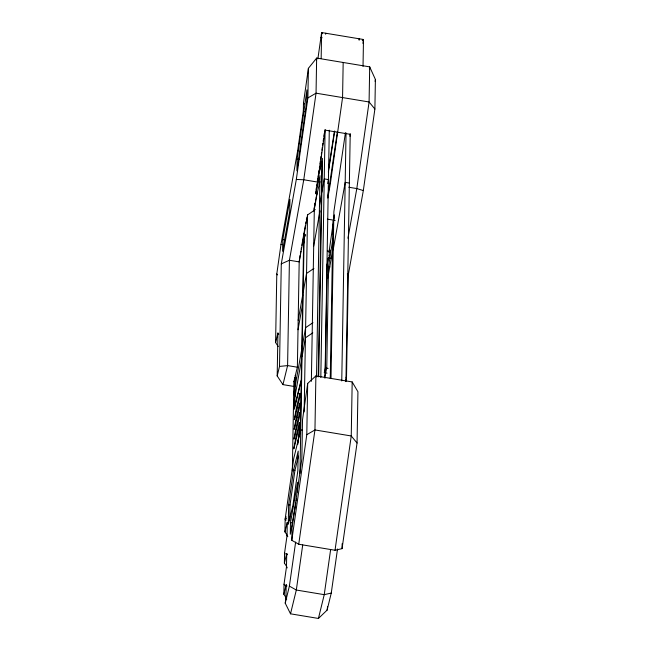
<?xml version="1.0" encoding="UTF-8"?>
<svg xmlns="http://www.w3.org/2000/svg" width="651" height="651" viewBox="0 0 651 651"><rect width="100%" height="100%" fill="white"/><g stroke="black" fill="none" stroke-linecap="round" stroke-linejoin="round"><path stroke-width="0.98" d="M278.286 346.584L275.601 342.548L276.789 273.949L280.98 244.385L297.71 150.479L303.342 110.768L303.48 102.964L308.395 68.331L316.646 58.077L369.695 66.874L375.399 79.446L374.886 109.042L363.323 190.556L348.285 274.974L346.511 377.547L345.583 381.356M293.511 386.368L282.957 384.619L277.188 375.944L277.928 333.035L278.726 334.24M277.188 375.944L279.507 366.432L281.281 263.858L296.319 179.44L307.882 97.927L308.395 68.331M282.778 239.601L282.575 251.302L289.744 211.054L289.947 199.352L282.778 239.601L284.642 239.91M286.098 597.675L283.852 594.298L284.023 584.207L286.481 566.891L286.717 553.578L287.514 554.782M286.757 566.647L284.389 563.091L284.568 553L287.026 535.683L287.254 522.371L288.051 523.575M287.416 535.618L284.926 531.883L285.154 519.034L293.756 458.426L300.721 429.88L302.398 430.165M337.519 548.98L331.261 593.061L327.103 610.125L318.429 618.45L290.517 613.82L285.228 603.176L285.944 598.106L286.171 584.785L286.977 585.99M288.637 504.761L288.295 524.267L292.942 505.241L297.857 470.608L298.199 451.102L293.552 470.128L288.637 504.761L290.029 504.997L289.76 520.597M297.491 492.058L297.653 482.31L290.484 522.558L290.281 534.259L295.88 502.849M297.116 159.104L296.913 170.806L306.743 101.54L306.946 89.838L297.116 159.104L298.98 159.414M292.34 470.925L293.886 381.559M291.803 540.322L292.014 528.067L301.844 458.8L302.52 419.789L307.679 383.423L315.89 375.92L352.183 381.942L357.936 391.756L357.049 443.022L342.06 548.655L335.029 550.258L298.736 544.236L291.803 540.322L306.792 434.689L307.679 383.423M295.285 375.383L294.757 406.2L301.258 379.557L303.74 236.004L304.212 233.318L299.965 473.375M295.277 375.773L297.369 367.213L299.191 261.881L300.144 255.151M300.323 433.476L300.477 424.81L297.67 444.6M305.563 236.126L305.596 234.409M304.147 411.969L307.557 214.928L314.091 210.485L317.2 193.046L315.808 192.818L318.738 174.859M314.091 210.485L313.872 211.046M311.357 381.323L314.343 208.369L315.125 202.868M321.163 58.444L321.61 32.55L363.486 39.499L363.022 66.386M315.89 375.92L314.954 429.945L298.736 544.236M316.508 376.945L319.983 175.689L315.572 193.77M318.233 376.888L321.96 161.448L317.306 180.848M318.673 376.563L322.44 158.372L318.03 176.454M320.813 377.466L325.101 129.484M325.004 378.166L329.284 130.184M324.426 371.745L325.354 367.937L327.111 266.511L328.34 257.853L331.131 258.317M329.178 258.309L329.325 250.065L333.035 223.928M330.252 378.386L332.946 222.137L334.345 216.425M331.009 378.467L333.89 211.608L345.421 132.755M343.175 62.472L342.564 97.585L330.277 184.168L327.803 198.083M341.751 380.941L346.039 132.959M342.06 548.655L342.141 543.715M345.941 381.632L350.222 133.65M352.183 381.942L351.247 435.967L335.029 550.258M316.37 60.071L316.646 58.077L316.044 93.183L303.757 179.766L289.418 260.262L287.596 365.593L282.957 384.619M317.883 58.859L321.61 32.55L322.481 33.73M300.689 251.302L300.42 253.223L300.77 251.262M317.403 181.922L317.778 179.237M318.656 173.036L319.08 170.066M319.364 168.08L319.641 166.095M319.926 164.109L320.349 161.131M320.634 159.153L321.049 156.175M321.334 154.189L321.618 152.204M321.895 150.218L322.318 147.248M322.603 145.263L322.88 143.277M323.165 141.291L323.588 138.313M323.864 136.328L324.288 133.357M319.193 171.693L325.085 130.135L350.214 134.301L349.937 136.279M334.402 131.136L328.438 169.846M334.728 131.233L328.348 172.116M337.389 131.648L327.713 196.83M297.515 444.625L300.493 423.638L301.234 380.729L294.268 409.276L294.822 377.287L296.221 377.515M290.029 504.997L294.944 470.364L298.427 456.091M333.32 221.918L334.313 214.887M359.116 40.102L359.303 38.8L359.124 39.809M362.933 43.389L363.486 39.499L362.257 40.622M285.228 603.176L289.386 586.112L295.644 542.039M369.41 68.876L369.695 66.874L369.084 101.979L356.805 188.57L347.951 238.258M302.715 544.952L296.319 590.034L290.517 613.82M375.114 81.424L375.399 79.446M330.635 549.582L324.239 594.664L318.429 618.45M327.103 610.125L327.583 606.74M325.622 34.251L325.801 33.242M301.12 249.3L301.47 247.339M301.82 245.37L305.319 225.742M305.661 223.773L306.011 221.812M306.361 219.851L306.711 217.89M303.732 236.394L299.191 261.881L289.418 260.262L281.281 263.858M304.212 233.709L307.557 214.928M303.667 240.292L304.139 237.615M303.602 243.808L304.082 241.122M316.093 189.449L316.427 187.553M316.768 185.657L317.102 183.761M314.059 208.922L314.4 207.002M314.742 205.089L315.084 203.169M315.434 201.183L315.792 199.198M298.182 320.398L302.723 294.911M303.195 292.226L306.54 273.444L313.904 268.448M319.462 205.724L321.374 194.991M321.854 192.314L324.247 178.895L328.43 179.586L327.722 183.598M298.02 329.764L302.56 304.269M313.692 246.208L319.991 210.867M293.658 394.75L294.61 389.379M295.09 386.694L301.779 349.131M302.259 346.446L305.604 327.665L312.96 322.676M293.479 404.889L294.439 399.527M294.919 396.841L301.608 359.279M302.088 356.593L305.433 337.812L312.789 332.816M296.457 407.567L294.309 419.635L299.875 397.191L299.94 393.294L296.457 407.567L298.134 407.843M296.286 417.315L294.138 429.391L299.704 406.94L299.769 403.042L296.286 417.315L297.963 417.592M329.08 252.498L329.3 251.237L330.358 251.115M326.802 266.479L328.34 257.853M332.751 233.839L333.597 229.046M332.905 238.502L328.503 266.747L326.753 368.173L324.426 377.686M327.697 278.327L333.043 248.308M333.239 249.447L345.185 182.37L349.367 183.061M296.229 500.888L296.579 498.918M315.971 198.205L316.541 195.764M275.601 342.548L277.928 333.035M316.736 194.95L319.991 181.629M284.926 531.883L287.254 522.371M284.389 563.091L286.717 553.578M283.852 594.298L286.171 584.785M307.882 97.927L316.044 93.183L369.084 101.979L374.886 109.042M306.792 434.689L314.954 429.945L351.247 435.967L357.049 443.022M313.457 210.387L315.247 209.589M285.952 520.409L285.154 519.034L286.277 518.676M331.261 593.061L324.239 594.664L296.319 590.034L289.386 586.112M285.154 519.034L286.269 518.88M321.928 37.628L320.878 37.742L321.92 37.921M279.507 366.432L287.596 365.593L297.369 367.213M296.319 179.44L303.757 179.766L317.721 182.085M348.822 187.244L356.805 188.57L363.323 190.556M327.323 219.127L335.135 220.42M329.325 250.065L330.374 250.244M327.331 250.912L329.3 251.237L330.171 252.417M329.113 255.347L329.634 255.436M327.111 266.511L329.902 266.975M325.354 367.937L328.145 368.401M324.198 372.697L326.989 373.161M296.213 377.905L294.813 377.678L293.886 381.486L294.757 382.373M293.552 470.128L294.944 470.364M285.455 516.886L286.505 517.057M290.484 522.558L292.348 522.867M297.71 150.479L298.483 150.706M280.98 244.385L281.891 244.662M345.982 377.263L346.511 377.547M347.308 273.99L348.285 274.974M303.48 102.964L304.286 103.948M303.342 110.768L304.147 111.752M276.789 273.949L277.595 274.925M287.026 535.683L287.832 536.668M284.568 553L285.374 553.985M286.481 566.891L287.286 567.875M284.023 584.207L284.829 585.192M285.944 598.106L286.749 599.083M299.436 422.548L299.37 426.446L293.804 448.897L295.953 436.821L299.436 422.548M299.606 412.799L299.533 416.697L293.967 439.14L296.124 427.064L299.606 412.799"/></g></svg>
